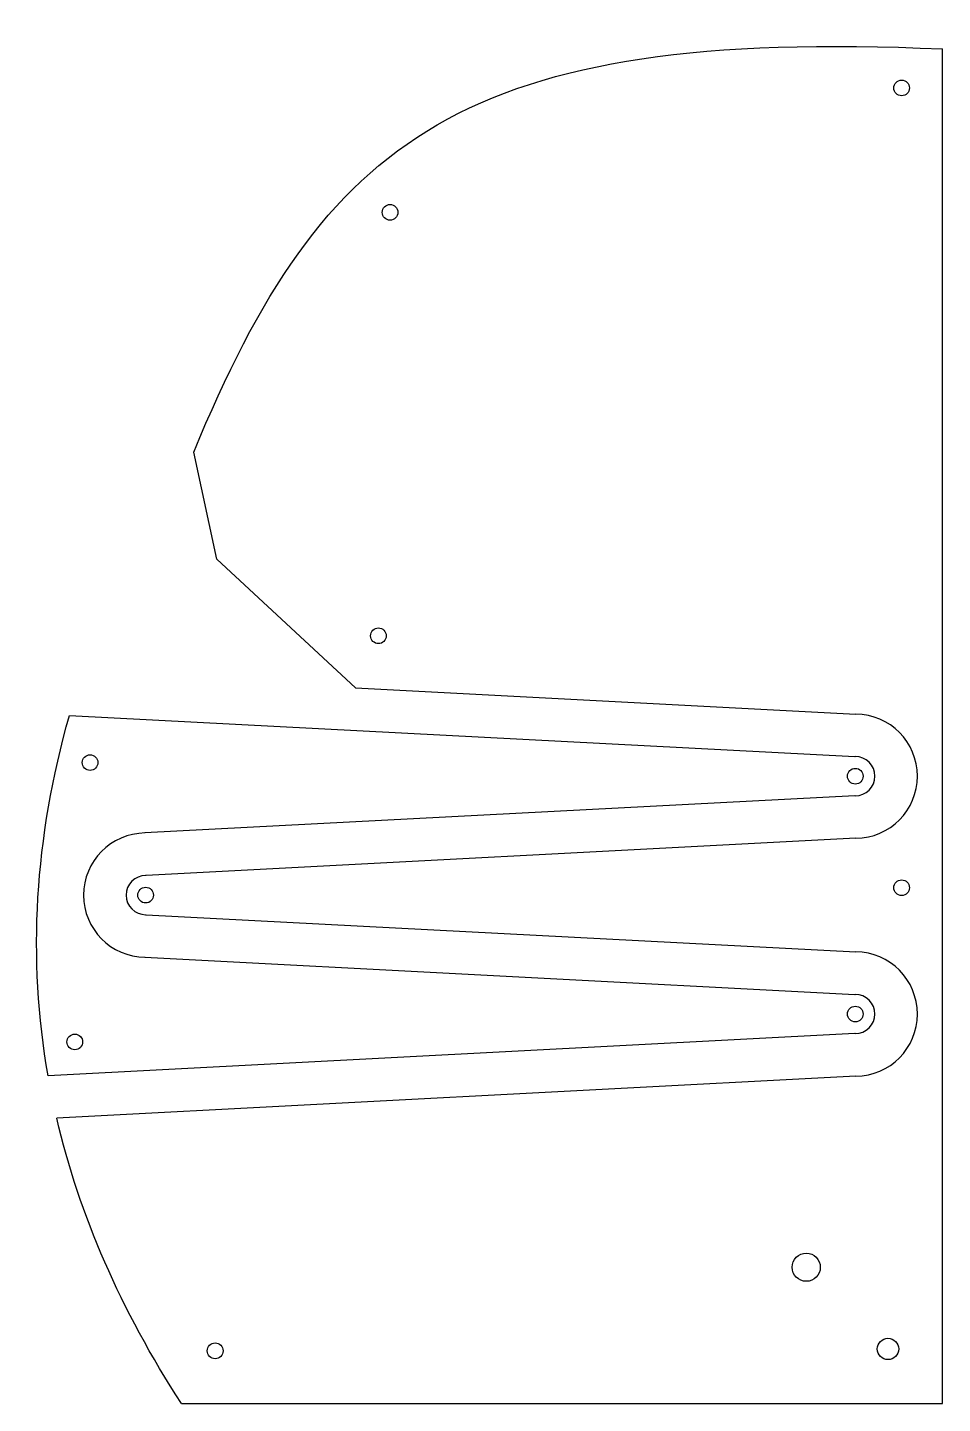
# Model space of a CAD drawing. Header units: inches. Extents: x 15.6 to 24, y 0 to 12.6.
import ezdxf

# ---------------------------------------------------------------- set-up
doc = ezdxf.new("R2010")
doc.units = ezdxf.units.IN
doc.header["$MEASUREMENT"] = 0

msp = doc.modelspace()

# ---------------------------------------------------------------- linework, layer by layer
at = {"color": 7, "linetype": 'Continuous', "lineweight": 25}
for p, q in [((24, 0), (24, 12.427)), ((17.341, 7.746), (17.129, 8.728)), ((18.614, 6.566), (17.341, 7.746)), ((18.614, 6.566), (23.206, 6.325)), ((15.989, 6.313), (23.195, 5.935)), ((23.195, 5.935), (23.2, 5.935)), ((23.195, 5.575), (16.682, 5.234)), ((23.2, 5.575), (23.195, 5.575)), ((23.206, 5.185), (16.693, 4.844)), ((16.693, 4.844), (16.688, 4.844)), ((16.688, 4.484), (16.693, 4.484)), ((16.693, 4.484), (23.206, 4.143)), ((16.682, 4.094), (23.195, 3.753)), ((23.195, 3.753), (23.2, 3.753)), ((23.195, 3.393), (15.793, 3.005)), ((23.2, 3.393), (23.195, 3.393)), ((23.206, 3.003), (15.872, 2.618)), ((17.016, 0), (24, 0))]:
    msp.add_line(p, q, dxfattribs=at)
for centre, radius in [((23.625, 12.069), 0.072), ((18.931, 10.928), 0.072), ((18.824, 7.043), 0.072), ((16.178, 5.88), 0.072), ((23.2, 5.755), 0.072), ((23.625, 4.732), 0.072), ((16.688, 4.664), 0.072), ((23.2, 3.573), 0.072), ((16.038, 3.317), 0.072), ((22.75, 1.25), 0.129), ((17.326, 0.483), 0.072), ((23.5, 0.5), 0.098)]:
    msp.add_circle(centre, radius, dxfattribs=at)
for centre, radius, start, end in [((23.2, 5.755), 0.57, 270.5668, 89.4332), ((23.2, 5.755), 0.18, 270, 90), ((16.688, 4.664), 0.57, 90.5668, 269.4332), ((16.688, 4.664), 0.18, 90, 270), ((23.2, 3.573), 0.57, 270.5668, 89.4332), ((23.2, 3.573), 0.18, 270, 90)]:
    msp.add_arc(centre, radius, start, end, dxfattribs=at)
for points in [[(17.129, 8.728), (18.317, 11.606), (19.608, 12.624), (24, 12.427)], [(15.793, 3.005), (15.604, 4.084), (15.669, 5.187), (15.989, 6.313)], [(17.016, 0), (16.46, 0.857), (16.079, 1.73), (15.872, 2.618)]]:
    msp.add_open_spline(points, degree=3, dxfattribs=at)

doc.saveas('drawing.dxf')
